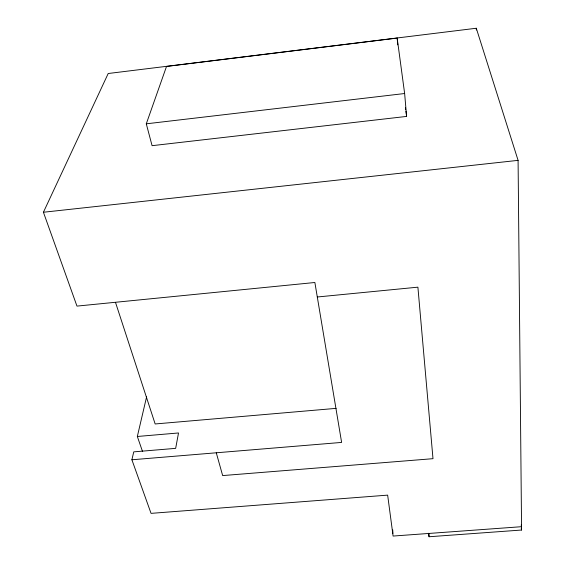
<?xml version="1.0" encoding="UTF-8"?>
<svg xmlns="http://www.w3.org/2000/svg" width="565" height="565" viewBox="0 0 565 565"><rect width="100%" height="100%" fill="white"/><g stroke="black" fill="none" stroke-linecap="round" stroke-linejoin="round"><path stroke-width="0.85" d="M521.212 524.963L521.552 526.693L393.092 536.058L387.654 495.131L151.046 513.366L131.892 459.776L133.743 451.866L175.659 448.363L178.519 432.967L137.337 436.477L142.5 451.428M137.337 436.477L146.596 396.835M146.286 123.82L166.52 66.437L397.167 38.081L404.639 93.522L406.595 116.418L152.077 145.678L146.286 123.82L404.639 93.522M131.892 459.776L341.62 442.416L314.875 282.5L76.967 306.103L43.42 212.249L108.205 73.507L476.295 28.25L518.084 160.361L521.58 530.034L429.054 536.75L428.729 533.459M43.42 212.249L518.084 160.361M317.297 296.992L417.902 287.168L432.995 458.681L222.659 475.582L216.275 452.791M336.133 408.361L155.156 423.969L115.493 302.374M521.241 528.303L521.58 530.034M405.444 107.76L405.677 109.49M405.903 111.22L406.595 116.418M428.715 533.254L429.054 536.75M397.167 38.081L397.76 44.861M392.724 529.906L392.936 533.417M476.295 28.25L476.352 30.016"/></g></svg>
